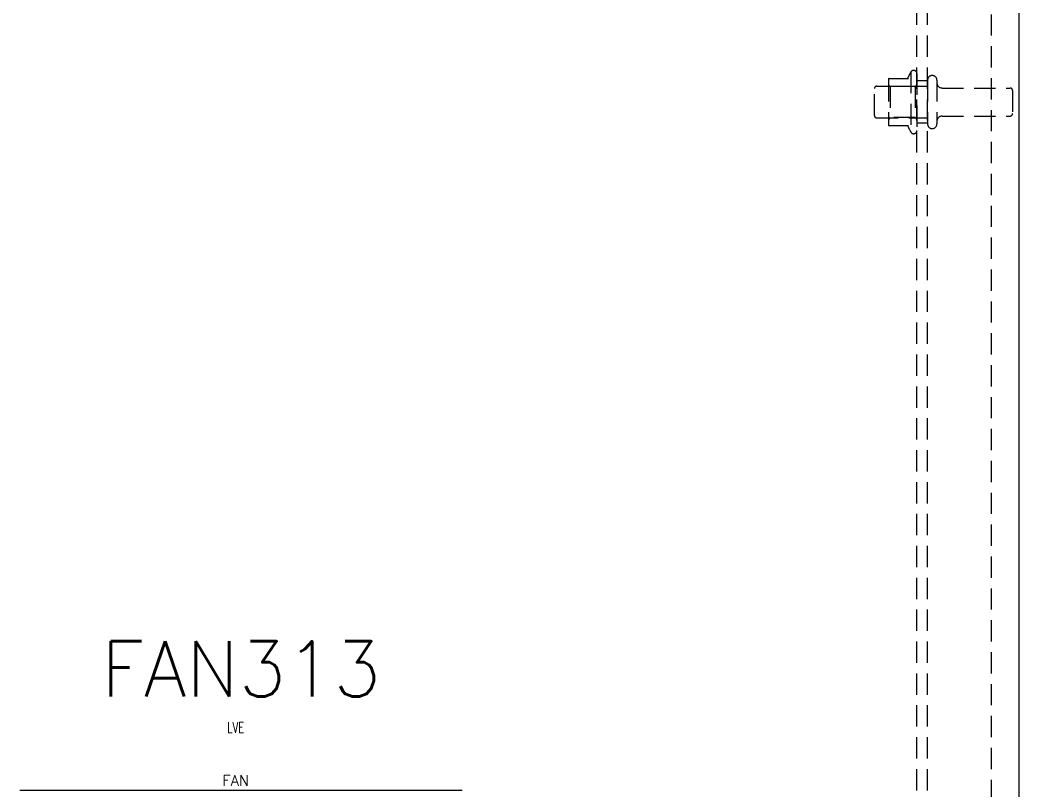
# Model space of a CAD drawing. Header units: inches. Extents: x 0 to 143, y 0 to 92.
# Drawn here: x 81.46 to 93.21, y 50.64 to 59.69 of the extents above; entities that cross this region are included whole.
import ezdxf
from ezdxf.enums import TextEntityAlignment as Align

# ---------------------------------------------------------------- set-up
doc = ezdxf.new("R2010")
doc.units = ezdxf.units.IN
doc.header["$MEASUREMENT"] = 0
doc.linetypes.add('HIDDEN', pattern=[0.375, 0.25, -0.125])
for name, color, linetype in [('DEFAULT_2', 8, 'HIDDEN'), ('PLOC', 8, 'Continuous'), ('PMISC', 7, 'Continuous'), ('PSYMS', 7, 'Continuous'), ('PTAG', 150, 'Continuous'), ('SUBPANEL', 7, 'Continuous')]:
    doc.layers.add(name, color=color, linetype=linetype)
doc.styles.add('WD', font='romans.shx', dxfattribs={"height": 0.185})

# ---------------------------------------------------------------- blocks, each defined once
blk = doc.blocks.new('SEN_FAN_N12_FA44')
at = {"color": 7, "linetype": 'Continuous'}
blk.add_line((0.339, 5.888), (5.536, 5.888), dxfattribs=at)
at = {"style": 'WD', "width": 0.7}
for tag, p in [('INST', (2.875, 6.732)), ('LOC', (2.875, 6.562)), ('DESC1', (2.875, 6.406)), ('DESC2', (2.875, 6.25)), ('DESC3', (2.875, 6.102)), ('XREF', (2.875, 5.531))]:
    blk.add_attdef(tag, text='', height=0.125, dxfattribs=at).set_placement(p, align=Align.CENTER)
at = {"style": 'WD'}
blk.add_attdef('TAG1', text='', height=0.125, dxfattribs=at).set_placement((2.875, 5.938), align=Align.CENTER)
at = {"style": 'WD', "flags": 9}
blk.add_attdef('FAMILY', (3.08, 5.902), '', height=0.01, dxfattribs=at)
for tag, p in [('ASSYCODE', (3.105, 5.821)), ('MFG', (3.103, 5.839)), ('CAT', (3.105, 5.858))]:
    blk.add_attdef(tag, text='', height=0.01, dxfattribs=at).set_placement(p, align=Align.CENTER)

msp = doc.modelspace()

# ---------------------------------------------------------------- linework, layer by layer
at = {"color": 3, "linetype": 'Continuous'}
msp.add_line((93.20903, 40.80304), (93.20903, 76.65304), dxfattribs=at)
at = {"layer": 'DEFAULT_2', "color": 8, "linetype": 'HIDDEN'}
for p, q in [((91.93903, 59.08388), (91.93903, 58.3722)), ((91.67303, 58.98366), (91.67303, 58.47242)), ((91.68357, 59.00554), (91.91122, 59.00554)), ((92.00903, 59.06218), (92.00903, 58.3939)), ((92.13403, 58.98554), (92.13403, 58.47054)), ((92.24403, 58.98554), (92.24403, 58.47054)), ((91.50903, 58.57054), (91.50903, 58.88554)), ((91.53903, 58.91554), (92.13403, 58.91554)), ((91.69303, 58.91154), (91.67303, 58.93154)), ((91.98903, 58.91154), (91.69303, 58.91154)), ((91.69303, 58.91154), (91.69303, 58.54454)), ((91.98903, 58.91154), (92.00903, 58.93154)), ((91.98903, 58.91154), (91.98903, 58.54454)), ((92.30653, 58.89304), (93.10403, 58.89304)), ((93.13403, 58.86304), (93.13403, 58.59304)), ((91.53903, 58.54054), (92.13403, 58.54054)), ((91.69303, 58.54454), (91.67303, 58.52454)), ((91.98903, 58.54454), (91.69303, 58.54454)), ((91.98903, 58.54454), (92.00903, 58.52454)), ((92.30653, 58.56304), (93.10403, 58.56304)), ((91.68357, 58.45054), (91.91121, 58.45054))]:
    msp.add_line(p, q, dxfattribs=at)
for centre, radius, start, end in [((92.53921, 58.72804), 0.69774, 149.336868, 156.032072), ((91.97067, 59.06218), 0.03836, 0, 145.550335), ((91.81423, 58.98366), 0.1412, 174.791949, 180), ((91.68357, 58.99554), 0.01, 90, 174.80617), ((91.8925, 59.01554), 0.01, 270, 336.032072), ((92.18903, 58.98554), 0.055, 0, 180), ((91.53903, 58.88554), 0.03, 90, 180), ((92.30653, 58.95554), 0.0625, 180, 270), ((93.10403, 58.86304), 0.03, 0, 90), ((91.53903, 58.57054), 0.03, 180, 270), ((92.30653, 58.50054), 0.0625, 90, 180), ((93.10403, 58.59304), 0.03, 270, 0), ((91.81423, 58.47242), 0.1412, 180, 185.208051), ((91.68357, 58.46054), 0.01, 185.19383, 270), ((91.8925, 58.44054), 0.01, 23.967928, 90), ((92.53921, 58.72804), 0.69774, 203.967928, 210.663132), ((91.97067, 58.3939), 0.03836, 214.449665, 0), ((92.18903, 58.47054), 0.055, 180, 0)]:
    msp.add_arc(centre, radius, start, end, dxfattribs=at)
at = {"layer": 'SUBPANEL', "color": 8, "linetype": 'HIDDEN'}
for p, q in [((92.00903, 42.38429), (92.00903, 75.07179)), ((92.13403, 42.38429), (92.13403, 75.07179)), ((92.88403, 44.50929), (92.88403, 72.94679)), ((92.13403, 58.97804), (92.00903, 58.97804)), ((92.13403, 58.47804), (92.00903, 58.47804))]:
    msp.add_line(p, q, dxfattribs=at)

# ---------------------------------------------------------------- block references
at = {"layer": 'PSYMS'}
ref = msp.add_blockref('SEN_FAN_N12_FA44', (81.125, 44.75), dxfattribs=at)
ref.add_attrib('TAG1', 'FAN', dxfattribs={"layer": 'PMISC', "height": 0.125, "style": 'WD'}).set_placement((84, 50.6875), align=Align.CENTER)
ref.add_attrib('LOC', 'LVE', dxfattribs={"layer": 'PLOC', "height": 0.125, "style": 'WD', "width": 0.7}).set_placement((84, 51.3125), align=Align.CENTER)
ref.add_attrib('P_TAG1', 'FAN313', dxfattribs={"layer": 'PTAG', "height": 0.65, "style": 'WD', "flags": 8}).set_placement((84.0625, 52.0625), align=Align.MIDDLE_CENTER)

doc.saveas('drawing.dxf')
